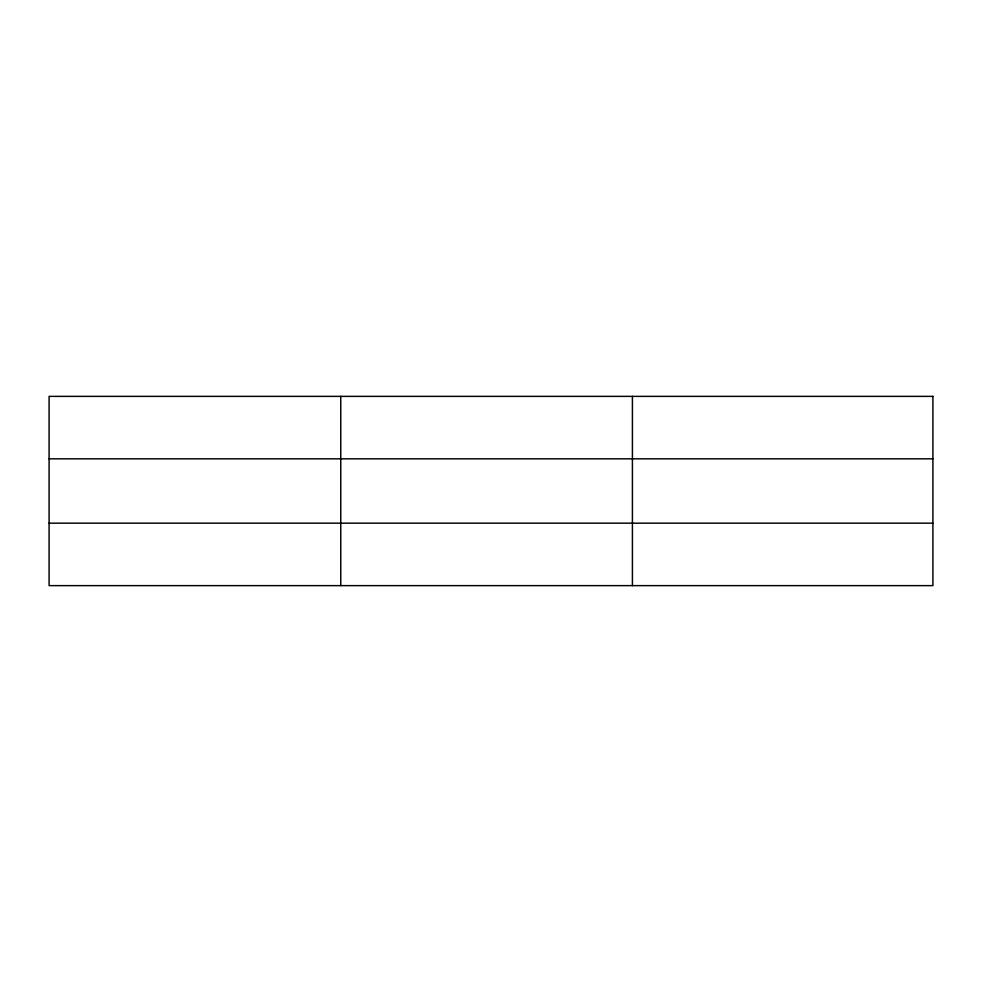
<?xml version="1.0" encoding="UTF-8"?>
<svg xmlns="http://www.w3.org/2000/svg" width="982" height="982" viewBox="0 0 982 982"><rect width="100%" height="100%" fill="white"/><g stroke="black" fill="none" stroke-linecap="round" stroke-linejoin="round"><path stroke-width="1.47" d="M340.754 396.372L340.754 585.628M632.408 396.372L632.408 585.628M49.1 458.827L932.9 458.827M49.1 523.173L932.9 523.173M932.9 396.372L932.9 585.628L49.1 585.628L49.1 396.372L932.9 396.372"/></g></svg>
